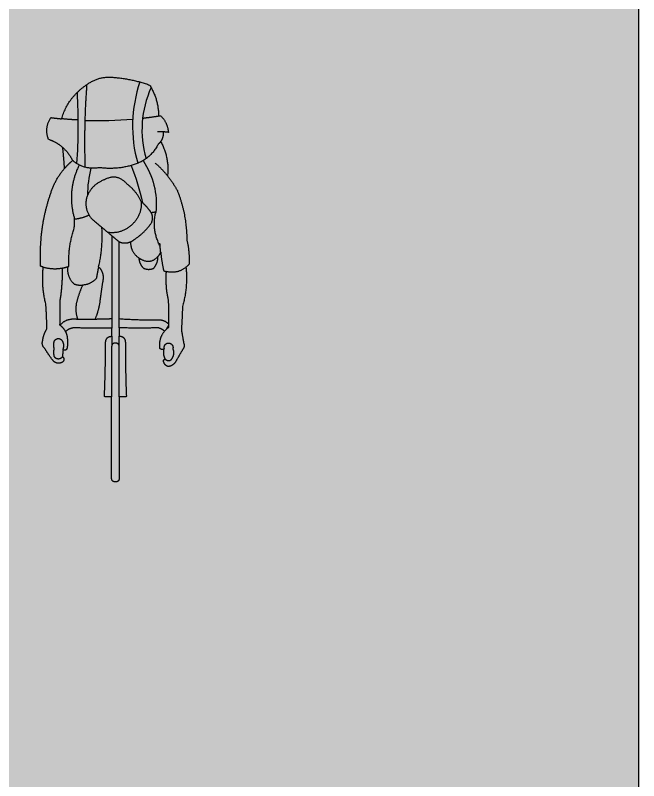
# Model space of a CAD drawing. Header units: metres. Extents: x -21.1 to 22.4, y -24.6 to 9.7.
# Drawn here: x 19.619 to 22.356, y -16.667 to -13.307 of the extents above; entities that cross this region are included whole.
import ezdxf

# ---------------------------------------------------------------- set-up
doc = ezdxf.new("R2010")
doc.units = ezdxf.units.M
doc.linetypes.add('Page Boarder', pattern=[0])
doc.layers.add('Imported blocks', color=7, linetype='Continuous', true_color=0xc57dd9)
doc.layers.add('Style example', color=7, linetype='Continuous', true_color=0x469c80)

# ---------------------------------------------------------------- blocks, each defined once
blk = doc.blocks.new('Person on bicycle C')
at = {"layer": 'Imported blocks', "transparency": 33554483}
h = blk.add_hatch(color=256, dxfattribs=at)
edge = h.paths.add_edge_path(flags=0)
edge.add_spline(control_points=[(1.2603, 1.0393), (1.2689, 0.9609), (1.2467, 0.8852)], knot_values=[0, 0, 0, 1, 1, 1], degree=2, periodic=0)
edge.add_spline(control_points=[(1.2467, 0.8852), (1.2457, 0.8387), (1.2423, 0.7924)], knot_values=[0, 0, 0, 1, 1, 1], degree=2, periodic=0)
edge.add_spline(control_points=[(1.2423, 0.7924), (1.2469, 0.766), (1.2516, 0.7395)], knot_values=[0, 0, 0, 1, 1, 1], degree=2, periodic=0)
edge.add_spline(control_points=[(1.2516, 0.7395), (1.2569, 0.7273), (1.2487, 0.7168)], knot_values=[0, 0, 0, 1, 1, 1], degree=2, periodic=0)
edge.add_spline(control_points=[(1.2487, 0.7168), (1.2336, 0.6914), (1.2192, 0.6657)], knot_values=[0, 0, 0, 1, 1, 1], degree=2, periodic=0)
edge.add_spline(control_points=[(1.2192, 0.6657), (1.209, 0.6503), (1.1907, 0.6477)], knot_values=[0, 0, 0, 1, 1, 1], degree=2, periodic=0)
edge.add_spline(control_points=[(1.1907, 0.6477), (1.1768, 0.652), (1.1728, 0.666)], knot_values=[0, 0, 0, 1, 1, 1], degree=2, periodic=0)
edge.add_spline(control_points=[(1.1728, 0.666), (1.1709, 0.6697), (1.1728, 0.6733)], knot_values=[0, 0, 0, 1, 1, 1], degree=2, periodic=0)
edge.add_spline(control_points=[(1.1728, 0.6733), (1.1748, 0.6769), (1.1789, 0.6773)], knot_values=[0, 0, 0, 1, 1, 1], degree=2, periodic=0)
edge.add_spline(control_points=[(1.1789, 0.6773), (1.1688, 0.6979), (1.1749, 0.72)], knot_values=[0, 0, 0, 1, 1, 1], degree=2, periodic=0)
edge.add_spline(control_points=[(1.1749, 0.72), (1.1713, 0.7128), (1.1636, 0.7153)], knot_values=[0, 0, 0, 1, 1, 1], degree=2, periodic=0)
edge.add_spline(control_points=[(1.1636, 0.7153), (1.1559, 0.7178), (1.1573, 0.7258)], knot_values=[0, 0, 0, 1, 1, 1], degree=2, periodic=0)
edge.add_spline(control_points=[(1.1573, 0.7258), (1.1545, 0.7601), (1.176, 0.787)], knot_values=[0, 0, 0, 1, 1, 1], degree=2, periodic=0)
edge.add_spline(control_points=[(1.176, 0.787), (1.1646, 0.7979), (1.1491, 0.8007)], knot_values=[0, 0, 0, 1, 1, 1], degree=2, periodic=0)
edge.add_spline(control_points=[(1.1491, 0.8007), (1.0785, 0.7979), (0.9965, 0.8009)], knot_values=[0, 0, 0, 1, 1, 1], degree=2, periodic=0)
edge.add_spline(control_points=[(0.9965, 0.8009), (0.9965, 0.7844), (0.9965, 0.7678)], knot_values=[0, 0, 0, 1, 1, 1], degree=2, periodic=0)
edge.add_spline(control_points=[(0.9965, 0.7678), (1.02, 0.7674), (1.0215, 0.7439)], knot_values=[0, 0, 0, 1, 1, 1], degree=2, periodic=0)
edge.add_spline(control_points=[(1.0215, 0.7439), (1.0211, 0.6376), (1.0255, 0.5313)], knot_values=[0, 0, 0, 1, 1, 1], degree=2, periodic=0)
edge.add_spline(control_points=[(1.0255, 0.5313), (1.0255, 0.5303), (1.0248, 0.5295)], knot_values=[0, 0, 0, 1, 1, 1], degree=2, periodic=0)
edge.add_spline(control_points=[(1.0248, 0.5295), (1.0241, 0.5287), (1.023, 0.5287)], knot_values=[0, 0, 0, 1, 1, 1], degree=2, periodic=0)
edge.add_spline(control_points=[(1.023, 0.5287), (1.0101, 0.5287), (0.9973, 0.5287)], knot_values=[0, 0, 0, 1, 1, 1], degree=2, periodic=0)
edge.add_spline(control_points=[(0.9973, 0.5287), (0.9973, 0.3683), (0.9973, 0.2078)], knot_values=[0, 0, 0, 1, 1, 1], degree=2, periodic=0)
edge.add_spline(control_points=[(0.9973, 0.2078), (0.9973, 0.1929), (0.9823, 0.1929)], knot_values=[0, 0, 0, 1, 1, 1], degree=2, periodic=0)
edge.add_spline(control_points=[(0.9823, 0.1929), (0.9673, 0.1929), (0.9673, 0.2078)], knot_values=[0, 0, 0, 1, 1, 1], degree=2, periodic=0)
edge.add_spline(control_points=[(0.9673, 0.2078), (0.9673, 0.3683), (0.9673, 0.5287)], knot_values=[0, 0, 0, 1, 1, 1], degree=2, periodic=0)
edge.add_spline(control_points=[(0.9673, 0.5287), (0.9544, 0.5287), (0.9415, 0.5287)], knot_values=[0, 0, 0, 1, 1, 1], degree=2, periodic=0)
edge.add_spline(control_points=[(0.9415, 0.5287), (0.9405, 0.5287), (0.9397, 0.5295)], knot_values=[0, 0, 0, 1, 1, 1], degree=2, periodic=0)
edge.add_spline(control_points=[(0.9397, 0.5295), (0.939, 0.5302), (0.9391, 0.5313)], knot_values=[0, 0, 0, 1, 1, 1], degree=2, periodic=0)
edge.add_spline(control_points=[(0.9391, 0.5313), (0.9432, 0.6368), (0.9436, 0.7424)], knot_values=[0, 0, 0, 1, 1, 1], degree=2, periodic=0)
edge.add_spline(control_points=[(0.9436, 0.7424), (0.9441, 0.7664), (0.9681, 0.7672)], knot_values=[0, 0, 0, 1, 1, 1], degree=2, periodic=0)
edge.add_spline(control_points=[(0.9681, 0.7672), (0.9681, 0.7833), (0.9681, 0.7994)], knot_values=[0, 0, 0, 1, 1, 1], degree=2, periodic=0)
edge.add_spline(control_points=[(0.9681, 0.7994), (0.8886, 0.7991), (0.8169, 0.8002)], knot_values=[0, 0, 0, 1, 1, 1], degree=2, periodic=0)
edge.add_spline(control_points=[(0.8169, 0.8002), (0.7985, 0.7982), (0.7855, 0.7849)], knot_values=[0, 0, 0, 1, 1, 1], degree=2, periodic=0)
edge.add_spline(control_points=[(0.7855, 0.7849), (0.7938, 0.768), (0.7927, 0.7492)], knot_values=[0, 0, 0, 1, 1, 1], degree=2, periodic=0)
edge.add_spline(control_points=[(0.7927, 0.7492), (0.7943, 0.7342), (0.7913, 0.7194)], knot_values=[0, 0, 0, 1, 1, 1], degree=2, periodic=0)
edge.add_spline(control_points=[(0.7913, 0.7194), (0.7902, 0.7143), (0.7852, 0.7126)], knot_values=[0, 0, 0, 1, 1, 1], degree=2, periodic=0)
edge.add_spline(control_points=[(0.7852, 0.7126), (0.7803, 0.7108), (0.7763, 0.7142)], knot_values=[0, 0, 0, 1, 1, 1], degree=2, periodic=0)
edge.add_spline(control_points=[(0.7763, 0.7142), (0.7738, 0.7004), (0.7738, 0.6865)], knot_values=[0, 0, 0, 1, 1, 1], degree=2, periodic=0)
edge.add_spline(control_points=[(0.7738, 0.6865), (0.7826, 0.6788), (0.7772, 0.6685)], knot_values=[0, 0, 0, 1, 1, 1], degree=2, periodic=0)
edge.add_spline(control_points=[(0.7772, 0.6685), (0.7567, 0.6521), (0.7373, 0.6699)], knot_values=[0, 0, 0, 1, 1, 1], degree=2, periodic=0)
edge.add_spline(control_points=[(0.7373, 0.6699), (0.719, 0.6937), (0.7035, 0.7194)], knot_values=[0, 0, 0, 1, 1, 1], degree=2, periodic=0)
edge.add_spline(control_points=[(0.7035, 0.7194), (0.6903, 0.732), (0.6953, 0.7494)], knot_values=[0, 0, 0, 1, 1, 1], degree=2, periodic=0)
edge.add_spline(control_points=[(0.6953, 0.7494), (0.6986, 0.7744), (0.7115, 0.796)], knot_values=[0, 0, 0, 1, 1, 1], degree=2, periodic=0)
edge.add_spline(control_points=[(0.7115, 0.796), (0.7118, 0.8457), (0.7077, 0.8953)], knot_values=[0, 0, 0, 1, 1, 1], degree=2, periodic=0)
edge.add_spline(control_points=[(0.7077, 0.8953), (0.6898, 0.9668), (0.698, 1.0401)], knot_values=[0, 0, 0, 1, 1, 1], degree=2, periodic=0)
edge.add_spline(control_points=[(0.698, 1.0401), (0.6922, 1.0417), (0.6865, 1.0438)], knot_values=[0, 0, 0, 1, 1, 1], degree=2, periodic=0)
edge.add_spline(control_points=[(0.6865, 1.0438), (0.6861, 1.085), (0.6876, 1.1261)], knot_values=[0, 0, 0, 1, 1, 1], degree=2, periodic=0)
edge.add_spline(control_points=[(0.6876, 1.1261), (0.6929, 1.2332), (0.7284, 1.3344)], knot_values=[0, 0, 0, 1, 1, 1], degree=2, periodic=0)
edge.add_spline(control_points=[(0.7284, 1.3344), (0.7454, 1.3871), (0.7817, 1.429)], knot_values=[0, 0, 0, 1, 1, 1], degree=2, periodic=0)
edge.add_spline(control_points=[(0.7817, 1.429), (0.7791, 1.4704), (0.7745, 1.5116)], knot_values=[0, 0, 0, 1, 1, 1], degree=2, periodic=0)
edge.add_spline(control_points=[(0.7745, 1.5116), (0.7497, 1.5333), (0.7184, 1.5434)], knot_values=[0, 0, 0, 1, 1, 1], degree=2, periodic=0)
edge.add_spline(control_points=[(0.7184, 1.5434), (0.7015, 1.5888), (0.7277, 1.6296)], knot_values=[0, 0, 0, 1, 1, 1], degree=2, periodic=0)
edge.add_spline(control_points=[(0.7277, 1.6296), (0.7489, 1.6269), (0.7701, 1.6249)], knot_values=[0, 0, 0, 1, 1, 1], degree=2, periodic=0)
edge.add_spline(control_points=[(0.7701, 1.6249), (0.7955, 1.7109), (0.8704, 1.7601)], knot_values=[0, 0, 0, 1, 1, 1], degree=2, periodic=0)
edge.add_spline(control_points=[(0.8704, 1.7601), (0.9178, 1.795), (0.9762, 1.7881)], knot_values=[0, 0, 0, 1, 1, 1], degree=2, periodic=0)
edge.add_spline(control_points=[(0.9762, 1.7881), (1.0488, 1.7826), (1.1172, 1.7579)], knot_values=[0, 0, 0, 1, 1, 1], degree=2, periodic=0)
edge.add_spline(control_points=[(1.1172, 1.7579), (1.1522, 1.7019), (1.1525, 1.636)], knot_values=[0, 0, 0, 1, 1, 1], degree=2, periodic=0)
edge.add_spline(control_points=[(1.1525, 1.636), (1.1565, 1.6366), (1.1606, 1.6372)], knot_values=[0, 0, 0, 1, 1, 1], degree=2, periodic=0)
edge.add_spline(control_points=[(1.1606, 1.6372), (1.1879, 1.6099), (1.1913, 1.5714)], knot_values=[0, 0, 0, 1, 1, 1], degree=2, periodic=0)
edge.add_spline(control_points=[(1.1913, 1.5714), (1.1807, 1.5728), (1.1699, 1.5733)], knot_values=[0, 0, 0, 1, 1, 1], degree=2, periodic=0)
edge.add_spline(control_points=[(1.1699, 1.5733), (1.173, 1.5523), (1.1606, 1.5352)], knot_values=[0, 0, 0, 1, 1, 1], degree=2, periodic=0)
edge.add_spline(control_points=[(1.1606, 1.5352), (1.1954, 1.4719), (1.1877, 1.4)], knot_values=[0, 0, 0, 1, 1, 1], degree=2, periodic=0)
edge.add_spline(control_points=[(1.1877, 1.4), (1.2097, 1.3725), (1.2265, 1.3415)], knot_values=[0, 0, 0, 1, 1, 1], degree=2, periodic=0)
edge.add_spline(control_points=[(1.2265, 1.3415), (1.2632, 1.2485), (1.2638, 1.1484)], knot_values=[0, 0, 0, 1, 1, 1], degree=2, periodic=0)
edge.add_spline(control_points=[(1.2638, 1.1484), (1.2749, 1.1008), (1.2731, 1.0519)], knot_values=[0, 0, 0, 1, 1, 1], degree=2, periodic=0)
edge.add_spline(control_points=[(1.2731, 1.0519), (1.2673, 1.045), (1.2603, 1.0393)], knot_values=[0, 0, 0, 1, 1, 1], degree=2, periodic=0)
h = blk.add_hatch(color=256, dxfattribs=at)
edge = h.paths.add_edge_path(flags=0)
edge.add_spline(control_points=[(0.8637, 1.4342), (0.8582, 1.5973), (0.8704, 1.7601)], knot_values=[0, 0, 0, 1, 1, 1], degree=2, periodic=0)
edge.add_line((0.8704, 1.7601), (0.8637, 1.4342))
h = blk.add_hatch(color=256, dxfattribs=at)
edge = h.paths.add_edge_path(flags=0)
edge.add_spline(control_points=[(1.0787, 1.7702), (1.0433, 1.666), (1.0404, 1.5554), (1.0701, 1.4495)], knot_values=[0, 0, 0, 0, 1, 1, 1, 1], degree=3, periodic=0)
edge.add_line((1.0701, 1.4495), (1.0787, 1.7702))
h = blk.add_hatch(color=256, dxfattribs=at)
edge = h.paths.add_edge_path(flags=0)
edge.add_spline(control_points=[(0.8308, 1.7278), (0.8362, 1.6348), (0.8357, 1.5416), (0.8294, 1.4487)], knot_values=[0, 0, 0, 0, 1, 1, 1, 1], degree=3, periodic=0)
edge.add_line((0.8294, 1.4487), (0.8308, 1.7278))
h = blk.add_hatch(color=256, dxfattribs=at)
edge = h.paths.add_edge_path(flags=0)
edge.add_spline(control_points=[(1.1229, 1.7483), (1.0832, 1.6595), (1.0762, 1.5619), (1.1029, 1.4684)], knot_values=[0, 0, 0, 0, 1, 1, 1, 1], degree=3, periodic=0)
edge.add_line((1.1029, 1.4684), (1.1229, 1.7483))
h = blk.add_hatch(color=256, dxfattribs=at)
edge = h.paths.add_edge_path(flags=0)
edge.add_spline(control_points=[(1.0898, 1.6276), (1.1212, 1.6311), (1.1525, 1.636)], knot_values=[0, 0, 0, 1, 1, 1], degree=2, periodic=0)
edge.add_line((1.1525, 1.636), (1.0898, 1.6276))
h = blk.add_hatch(color=256, dxfattribs=at)
edge = h.paths.add_edge_path(flags=0)
edge.add_spline(control_points=[(0.8344, 1.6201), (0.8022, 1.6218), (0.7701, 1.6249)], knot_values=[0, 0, 0, 1, 1, 1], degree=2, periodic=0)
edge.add_line((0.7701, 1.6249), (0.8344, 1.6201))
h = blk.add_hatch(color=256, dxfattribs=at)
edge = h.paths.add_edge_path(flags=0)
edge.add_spline(control_points=[(0.8632, 1.6188), (0.9257, 1.6166), (0.9883, 1.6182), (1.0506, 1.6236)], knot_values=[0, 0, 0, 0, 1, 1, 1, 1], degree=3, periodic=0)
edge.add_line((1.0506, 1.6236), (0.8632, 1.6188))
h = blk.add_hatch(color=256, dxfattribs=at)
edge = h.paths.add_edge_path(flags=0)
edge.add_spline(control_points=[(1.1699, 1.5733), (1.1592, 1.5739), (1.1485, 1.5736)], knot_values=[0, 0, 0, 1, 1, 1], degree=2, periodic=0)
edge.add_line((1.1485, 1.5736), (1.1699, 1.5733))
h = blk.add_hatch(color=256, dxfattribs=at)
edge = h.paths.add_edge_path(flags=0)
edge.add_spline(control_points=[(0.7745, 1.5116), (0.7992, 1.4898), (0.8134, 1.4601)], knot_values=[0, 0, 0, 1, 1, 1], degree=2, periodic=0)
edge.add_line((0.8134, 1.4601), (0.7745, 1.5116))
h = blk.add_hatch(color=256, dxfattribs=at)
edge = h.paths.add_edge_path(flags=0)
edge.add_spline(control_points=[(1.1606, 1.5352), (1.1566, 1.5296), (1.1513, 1.5253)], knot_values=[0, 0, 0, 1, 1, 1], degree=2, periodic=0)
edge.add_spline(control_points=[(1.1513, 1.5253), (1.1193, 1.4633), (1.0525, 1.443)], knot_values=[0, 0, 0, 1, 1, 1], degree=2, periodic=0)
edge.add_spline(control_points=[(1.0525, 1.443), (0.9876, 1.4231), (0.9203, 1.4321)], knot_values=[0, 0, 0, 1, 1, 1], degree=2, periodic=0)
edge.add_spline(control_points=[(0.9203, 1.4321), (0.8603, 1.4211), (0.8134, 1.4601)], knot_values=[0, 0, 0, 1, 1, 1], degree=2, periodic=0)
edge.add_spline(control_points=[(0.8134, 1.4601), (0.7962, 1.4458), (0.7817, 1.429)], knot_values=[0, 0, 0, 1, 1, 1], degree=2, periodic=0)
edge.add_line((0.7817, 1.429), (1.1606, 1.5352))
h = blk.add_hatch(color=256, dxfattribs=at)
edge = h.paths.add_edge_path(flags=0)
edge.add_spline(control_points=[(1.0912, 1.4605), (1.1317, 1.3998), (1.1492, 1.3285), (1.1415, 1.2559)], knot_values=[0, 0, 0, 0, 1, 1, 1, 1], degree=3, periodic=0)
edge.add_line((1.1415, 1.2559), (1.0912, 1.4605))
h = blk.add_hatch(color=256, dxfattribs=at)
edge = h.paths.add_edge_path(flags=0)
edge.add_spline(control_points=[(1.1393, 1.4507), (1.1658, 1.4275), (1.1877, 1.4)], knot_values=[0, 0, 0, 1, 1, 1], degree=2, periodic=0)
edge.add_line((1.1877, 1.4), (1.1393, 1.4507))
h = blk.add_hatch(color=256, dxfattribs=at)
edge = h.paths.add_edge_path(flags=0)
edge.add_spline(control_points=[(0.8395, 1.4432), (0.7892, 1.3402), (0.8209, 1.2301)], knot_values=[0, 0, 0, 1, 1, 1], degree=2, periodic=0)
edge.add_spline(control_points=[(0.8209, 1.2301), (0.8514, 1.2321), (0.8785, 1.2459)], knot_values=[0, 0, 0, 1, 1, 1], degree=2, periodic=0)
edge.add_line((0.8785, 1.2459), (0.8395, 1.4432))
h = blk.add_hatch(color=256, dxfattribs=at)
edge = h.paths.add_edge_path(flags=0)
edge.add_spline(control_points=[(0.8859, 1.4304), (0.8766, 1.3955), (0.8721, 1.3595), (0.8724, 1.3234)], knot_values=[0, 0, 0, 0, 1, 1, 1, 1], degree=3, periodic=0)
edge.add_line((0.8724, 1.3234), (0.8859, 1.4304))
h = blk.add_hatch(color=256, dxfattribs=at)
edge = h.paths.add_edge_path(flags=0)
edge.add_spline(control_points=[(1.0444, 1.4407), (1.0628, 1.3928), (1.0779, 1.3438), (1.0894, 1.2938)], knot_values=[0, 0, 0, 0, 1, 1, 1, 1], degree=3, periodic=0)
edge.add_line((1.0894, 1.2938), (1.0444, 1.4407))
h = blk.add_hatch(color=256, dxfattribs=at)
edge = h.paths.add_edge_path(flags=0)
edge.add_spline(control_points=[(1.084, 1.2986), (1.0648, 1.3406), (1.0275, 1.3679)], knot_values=[0, 0, 0, 1, 1, 1], degree=2, periodic=0)
edge.add_spline(control_points=[(1.0275, 1.3679), (0.9902, 1.4111), (0.9396, 1.3848)], knot_values=[0, 0, 0, 1, 1, 1], degree=2, periodic=0)
edge.add_spline(control_points=[(0.9396, 1.3848), (0.8891, 1.3663), (0.8694, 1.3164)], knot_values=[0, 0, 0, 1, 1, 1], degree=2, periodic=0)
edge.add_spline(control_points=[(0.8694, 1.3164), (0.8561, 1.2657), (0.8921, 1.2275)], knot_values=[0, 0, 0, 1, 1, 1], degree=2, periodic=0)
edge.add_spline(control_points=[(0.8921, 1.2275), (0.9105, 1.2121), (0.9289, 1.1966)], knot_values=[0, 0, 0, 1, 1, 1], degree=2, periodic=0)
edge.add_line((0.9289, 1.1966), (1.084, 1.2986))
h = blk.add_hatch(color=256, dxfattribs=at)
edge = h.paths.add_edge_path(flags=0)
edge.add_spline(control_points=[(1.042, 1.1399), (1.0496, 1.1431), (1.056, 1.1484)], knot_values=[0, 0, 0, 1, 1, 1], degree=2, periodic=0)
edge.add_spline(control_points=[(1.056, 1.1484), (1.0962, 1.1743), (1.1239, 1.2133)], knot_values=[0, 0, 0, 1, 1, 1], degree=2, periodic=0)
edge.add_spline(control_points=[(1.1239, 1.2133), (1.1357, 1.2387), (1.1191, 1.2613)], knot_values=[0, 0, 0, 1, 1, 1], degree=2, periodic=0)
edge.add_spline(control_points=[(1.1191, 1.2613), (1.1035, 1.2818), (1.084, 1.2986)], knot_values=[0, 0, 0, 1, 1, 1], degree=2, periodic=0)
edge.add_spline(control_points=[(1.084, 1.2986), (1.087, 1.244), (1.0469, 1.2069)], knot_values=[0, 0, 0, 1, 1, 1], degree=2, periodic=0)
edge.add_spline(control_points=[(1.0469, 1.2069), (1.0069, 1.1697), (0.9527, 1.1767)], knot_values=[0, 0, 0, 1, 1, 1], degree=2, periodic=0)
edge.add_line((0.9527, 1.1767), (1.042, 1.1399))
h = blk.add_hatch(color=256, dxfattribs=at)
edge = h.paths.add_edge_path(flags=0)
edge.add_spline(control_points=[(1.1586, 1.1231), (1.1247, 1.1862), (1.1415, 1.2559)], knot_values=[0, 0, 0, 1, 1, 1], degree=2, periodic=0)
edge.add_spline(control_points=[(1.1415, 1.2559), (1.1323, 1.2566), (1.1236, 1.2538)], knot_values=[0, 0, 0, 1, 1, 1], degree=2, periodic=0)
edge.add_line((1.1236, 1.2538), (1.1586, 1.1231))
h = blk.add_hatch(color=256, dxfattribs=at)
edge = h.paths.add_edge_path(flags=0)
edge.add_spline(control_points=[(0.7938, 1.0415), (0.7964, 1.0423), (0.799, 1.0432)], knot_values=[0, 0, 0, 1, 1, 1], degree=2, periodic=0)
edge.add_spline(control_points=[(0.799, 1.0432), (0.7951, 1.1204), (0.8198, 1.1935)], knot_values=[0, 0, 0, 1, 1, 1], degree=2, periodic=0)
edge.add_spline(control_points=[(0.8198, 1.1935), (0.8215, 1.2118), (0.8209, 1.2301)], knot_values=[0, 0, 0, 1, 1, 1], degree=2, periodic=0)
edge.add_line((0.8209, 1.2301), (0.7938, 1.0415))
h = blk.add_hatch(color=256, dxfattribs=at)
edge = h.paths.add_edge_path(flags=0)
edge.add_spline(control_points=[(0.9024, 0.8339), (0.9153, 0.8647), (0.9212, 0.8976)], knot_values=[0, 0, 0, 1, 1, 1], degree=2, periodic=0)
edge.add_spline(control_points=[(0.9212, 0.8976), (0.927, 0.9472), (0.9356, 0.9962)], knot_values=[0, 0, 0, 1, 1, 1], degree=2, periodic=0)
edge.add_spline(control_points=[(0.9356, 0.9962), (0.935, 1.0227), (0.9161, 1.0411)], knot_values=[0, 0, 0, 1, 1, 1], degree=2, periodic=0)
edge.add_spline(control_points=[(0.9161, 1.0411), (0.934, 1.1179), (0.9289, 1.1966)], knot_values=[0, 0, 0, 1, 1, 1], degree=2, periodic=0)
edge.add_spline(control_points=[(0.9289, 1.1966), (0.9485, 1.1803), (0.9681, 1.1639)], knot_values=[0, 0, 0, 1, 1, 1], degree=2, periodic=0)
edge.add_spline(control_points=[(0.9681, 1.1639), (0.9681, 0.9998), (0.9681, 0.8357)], knot_values=[0, 0, 0, 1, 1, 1], degree=2, periodic=0)
edge.add_spline(control_points=[(0.9681, 0.8357), (0.9345, 0.8344), (0.9024, 0.8339)], knot_values=[0, 0, 0, 1, 1, 1], degree=2, periodic=0)
h = blk.add_hatch(color=256, dxfattribs=at)
edge = h.paths.add_edge_path(flags=0)
edge.add_spline(control_points=[(0.9681, 1.1639), (0.9823, 1.1521), (0.9965, 1.1404)], knot_values=[0, 0, 0, 1, 1, 1], degree=2, periodic=0)
edge.add_line((0.9965, 1.1404), (0.9681, 1.1639))
h = blk.add_hatch(color=256, dxfattribs=at)
edge = h.paths.add_edge_path(flags=0)
edge.add_spline(control_points=[(1.1821, 1.0226), (1.1778, 0.9647), (1.1907, 0.9082)], knot_values=[0, 0, 0, 1, 1, 1], degree=2, periodic=0)
edge.add_spline(control_points=[(1.1907, 0.9082), (1.1921, 0.862), (1.192, 0.8158)], knot_values=[0, 0, 0, 1, 1, 1], degree=2, periodic=0)
edge.add_spline(control_points=[(1.192, 0.8158), (1.1744, 0.8318), (1.1507, 0.8313)], knot_values=[0, 0, 0, 1, 1, 1], degree=2, periodic=0)
edge.add_spline(control_points=[(1.1507, 0.8313), (1.0797, 0.8292), (0.9965, 0.8355)], knot_values=[0, 0, 0, 1, 1, 1], degree=2, periodic=0)
edge.add_spline(control_points=[(0.9965, 0.8355), (0.9965, 0.9879), (0.9965, 1.1404)], knot_values=[0, 0, 0, 1, 1, 1], degree=2, periodic=0)
edge.add_spline(control_points=[(0.9965, 1.1404), (0.9967, 1.1402), (0.9969, 1.14)], knot_values=[0, 0, 0, 1, 1, 1], degree=2, periodic=0)
edge.add_spline(control_points=[(0.9969, 1.14), (1.0194, 1.1303), (1.042, 1.1399)], knot_values=[0, 0, 0, 1, 1, 1], degree=2, periodic=0)
edge.add_spline(control_points=[(1.042, 1.1399), (1.0415, 1.0992), (1.0749, 1.0761)], knot_values=[0, 0, 0, 1, 1, 1], degree=2, periodic=0)
edge.add_spline(control_points=[(1.0749, 1.0761), (1.0757, 1.0519), (1.0936, 1.0356)], knot_values=[0, 0, 0, 1, 1, 1], degree=2, periodic=0)
edge.add_spline(control_points=[(1.0936, 1.0356), (1.1135, 1.0268), (1.1336, 1.0353)], knot_values=[0, 0, 0, 1, 1, 1], degree=2, periodic=0)
edge.add_spline(control_points=[(1.1336, 1.0353), (1.1499, 1.0556), (1.1502, 1.0818)], knot_values=[0, 0, 0, 1, 1, 1], degree=2, periodic=0)
edge.add_spline(control_points=[(1.1502, 1.0818), (1.1571, 1.0892), (1.1608, 1.0987)], knot_values=[0, 0, 0, 1, 1, 1], degree=2, periodic=0)
edge.add_spline(control_points=[(1.1608, 1.0987), (1.1647, 1.0618), (1.1727, 1.0255)], knot_values=[0, 0, 0, 1, 1, 1], degree=2, periodic=0)
edge.add_spline(control_points=[(1.1727, 1.0255), (1.1773, 1.0238), (1.1821, 1.0226)], knot_values=[0, 0, 0, 1, 1, 1], degree=2, periodic=0)
h = blk.add_hatch(color=256, dxfattribs=at)
edge = h.paths.add_edge_path(flags=0)
edge.add_spline(control_points=[(1.1608, 1.0987), (1.1589, 1.1164), (1.1579, 1.1342)], knot_values=[0, 0, 0, 1, 1, 1], degree=2, periodic=0)
edge.add_line((1.1579, 1.1342), (1.1608, 1.0987))
h = blk.add_hatch(color=256, dxfattribs=at)
edge = h.paths.add_edge_path(flags=0)
edge.add_spline(control_points=[(1.0749, 1.0761), (1.0802, 1.0725), (1.086, 1.0698)], knot_values=[0, 0, 0, 1, 1, 1], degree=2, periodic=0)
edge.add_spline(control_points=[(1.086, 1.0698), (1.1226, 1.0516), (1.1502, 1.0818)], knot_values=[0, 0, 0, 1, 1, 1], degree=2, periodic=0)
edge.add_line((1.1502, 1.0818), (1.0749, 1.0761))
h = blk.add_hatch(color=256, dxfattribs=at)
edge = h.paths.add_edge_path(flags=0)
edge.add_spline(control_points=[(0.698, 1.0401), (0.7351, 1.0295), (0.7732, 1.0364)], knot_values=[0, 0, 0, 1, 1, 1], degree=2, periodic=0)
edge.add_line((0.7732, 1.0364), (0.698, 1.0401))
h = blk.add_hatch(color=256, dxfattribs=at)
edge = h.paths.add_edge_path(flags=0)
edge.add_spline(control_points=[(0.8527, 0.9689), (0.8362, 0.9326), (0.8276, 0.8936)], knot_values=[0, 0, 0, 1, 1, 1], degree=2, periodic=0)
edge.add_spline(control_points=[(0.8276, 0.8936), (0.8229, 0.863), (0.8338, 0.8339)], knot_values=[0, 0, 0, 1, 1, 1], degree=2, periodic=0)
edge.add_spline(control_points=[(0.8338, 0.8339), (0.8254, 0.8341), (0.8172, 0.8343)], knot_values=[0, 0, 0, 1, 1, 1], degree=2, periodic=0)
edge.add_spline(control_points=[(0.8172, 0.8343), (0.7853, 0.8348), (0.7636, 0.8113)], knot_values=[0, 0, 0, 1, 1, 1], degree=2, periodic=0)
edge.add_spline(control_points=[(0.7636, 0.8113), (0.7657, 0.8588), (0.7641, 0.9063)], knot_values=[0, 0, 0, 1, 1, 1], degree=2, periodic=0)
edge.add_spline(control_points=[(0.7641, 0.9063), (0.7751, 0.9709), (0.7732, 1.0364)], knot_values=[0, 0, 0, 1, 1, 1], degree=2, periodic=0)
edge.add_spline(control_points=[(0.7732, 1.0364), (0.7837, 1.0383), (0.7938, 1.0415)], knot_values=[0, 0, 0, 1, 1, 1], degree=2, periodic=0)
edge.add_spline(control_points=[(0.7938, 1.0415), (0.79, 1.0014), (0.8191, 0.9737)], knot_values=[0, 0, 0, 1, 1, 1], degree=2, periodic=0)
edge.add_spline(control_points=[(0.8191, 0.9737), (0.8354, 0.9676), (0.8527, 0.9689)], knot_values=[0, 0, 0, 1, 1, 1], degree=2, periodic=0)
h = blk.add_hatch(color=256, dxfattribs=at)
edge = h.paths.add_edge_path(flags=0)
edge.add_spline(control_points=[(0.9161, 1.0411), (0.9109, 1.0188), (0.9074, 0.9962)], knot_values=[0, 0, 0, 1, 1, 1], degree=2, periodic=0)
edge.add_spline(control_points=[(0.9074, 0.9962), (0.8857, 0.9713), (0.8527, 0.9689)], knot_values=[0, 0, 0, 1, 1, 1], degree=2, periodic=0)
edge.add_line((0.8527, 0.9689), (0.9161, 1.0411))
h = blk.add_hatch(color=256, dxfattribs=at)
edge = h.paths.add_edge_path(flags=0)
edge.add_spline(control_points=[(1.2603, 1.0393), (1.2253, 1.0115), (1.1821, 1.0226)], knot_values=[0, 0, 0, 1, 1, 1], degree=2, periodic=0)
edge.add_line((1.1821, 1.0226), (1.2603, 1.0393))
h = blk.add_hatch(color=256, dxfattribs=at)
edge = h.paths.add_edge_path(flags=0)
edge.add_spline(control_points=[(0.9024, 0.8339), (0.8672, 0.8333), (0.8338, 0.8339)], knot_values=[0, 0, 0, 1, 1, 1], degree=2, periodic=0)
edge.add_line((0.8338, 0.8339), (0.9024, 0.8339))
h = blk.add_hatch(color=256, dxfattribs=at)
edge = h.paths.add_edge_path(flags=0)
edge.add_spline(control_points=[(0.9681, 0.8357), (0.9681, 0.8175), (0.9681, 0.7994)], knot_values=[0, 0, 0, 1, 1, 1], degree=2, periodic=0)
edge.add_line((0.9681, 0.7994), (0.9681, 0.8357))
h = blk.add_hatch(color=256, dxfattribs=at)
edge = h.paths.add_edge_path(flags=0)
edge.add_spline(control_points=[(0.9965, 0.8009), (0.9965, 0.8182), (0.9965, 0.8355)], knot_values=[0, 0, 0, 1, 1, 1], degree=2, periodic=0)
edge.add_line((0.9965, 0.8355), (0.9965, 0.8009))
h = blk.add_hatch(color=256, dxfattribs=at)
edge = h.paths.add_edge_path(flags=0)
edge.add_spline(control_points=[(1.192, 0.8158), (1.1919, 0.8091), (1.1919, 0.8023)], knot_values=[0, 0, 0, 1, 1, 1], degree=2, periodic=0)
edge.add_spline(control_points=[(1.1919, 0.8023), (1.183, 0.7957), (1.176, 0.787)], knot_values=[0, 0, 0, 1, 1, 1], degree=2, periodic=0)
edge.add_line((1.176, 0.787), (1.192, 0.8158))
h = blk.add_hatch(color=256, dxfattribs=at)
edge = h.paths.add_edge_path(flags=0)
edge.add_spline(control_points=[(0.7636, 0.8113), (0.7778, 0.8008), (0.7855, 0.7849)], knot_values=[0, 0, 0, 1, 1, 1], degree=2, periodic=0)
edge.add_line((0.7855, 0.7849), (0.7636, 0.8113))
h = blk.add_hatch(color=256, dxfattribs=at)
edge = h.paths.add_edge_path(flags=0)
edge.add_spline(control_points=[(0.7763, 0.7142), (0.7767, 0.7167), (0.7772, 0.7192)], knot_values=[0, 0, 0, 1, 1, 1], degree=2, periodic=0)
edge.add_spline(control_points=[(0.7772, 0.7192), (0.7822, 0.7366), (0.7714, 0.7512)], knot_values=[0, 0, 0, 1, 1, 1], degree=2, periodic=0)
edge.add_spline(control_points=[(0.7714, 0.7512), (0.7546, 0.7645), (0.7404, 0.7483)], knot_values=[0, 0, 0, 1, 1, 1], degree=2, periodic=0)
edge.add_spline(control_points=[(0.7404, 0.7483), (0.7357, 0.7335), (0.7399, 0.7185)], knot_values=[0, 0, 0, 1, 1, 1], degree=2, periodic=0)
edge.add_spline(control_points=[(0.7399, 0.7185), (0.7365, 0.7034), (0.74, 0.6883)], knot_values=[0, 0, 0, 1, 1, 1], degree=2, periodic=0)
edge.add_spline(control_points=[(0.74, 0.6883), (0.7458, 0.6794), (0.7564, 0.6788)], knot_values=[0, 0, 0, 1, 1, 1], degree=2, periodic=0)
edge.add_spline(control_points=[(0.7564, 0.6788), (0.767, 0.6783), (0.7738, 0.6865)], knot_values=[0, 0, 0, 1, 1, 1], degree=2, periodic=0)
edge.add_line((0.7738, 0.6865), (0.7763, 0.7142))
h = blk.add_hatch(color=256, dxfattribs=at)
edge = h.paths.add_edge_path(flags=0)
edge.add_spline(control_points=[(0.9681, 0.7672), (0.9681, 0.7486), (0.9681, 0.73)], knot_values=[0, 0, 0, 1, 1, 1], degree=2, periodic=0)
edge.add_line((0.9681, 0.73), (0.9681, 0.7672))
h = blk.add_hatch(color=256, dxfattribs=at)
edge = h.paths.add_edge_path(flags=0)
edge.add_spline(control_points=[(0.9965, 0.7302), (0.9965, 0.749), (0.9965, 0.7678)], knot_values=[0, 0, 0, 1, 1, 1], degree=2, periodic=0)
edge.add_line((0.9965, 0.7678), (0.9965, 0.7302))
h = blk.add_hatch(color=256, dxfattribs=at)
edge = h.paths.add_edge_path(flags=0)
edge.add_spline(control_points=[(0.9973, 0.5287), (0.9973, 0.627), (0.9973, 0.7253)], knot_values=[0, 0, 0, 1, 1, 1], degree=2, periodic=0)
edge.add_spline(control_points=[(0.9973, 0.7253), (0.9973, 0.7403), (0.9823, 0.7403)], knot_values=[0, 0, 0, 1, 1, 1], degree=2, periodic=0)
edge.add_spline(control_points=[(0.9823, 0.7403), (0.9673, 0.7403), (0.9673, 0.7253)], knot_values=[0, 0, 0, 1, 1, 1], degree=2, periodic=0)
edge.add_spline(control_points=[(0.9673, 0.7253), (0.9673, 0.627), (0.9673, 0.5287)], knot_values=[0, 0, 0, 1, 1, 1], degree=2, periodic=0)
edge.add_line((0.9673, 0.5287), (0.9973, 0.5287))
h = blk.add_hatch(color=256, dxfattribs=at)
edge = h.paths.add_edge_path(flags=0)
edge.add_spline(control_points=[(1.1749, 0.72), (1.1735, 0.7282), (1.179, 0.7345)], knot_values=[0, 0, 0, 1, 1, 1], degree=2, periodic=0)
edge.add_spline(control_points=[(1.179, 0.7345), (1.1844, 0.7407), (1.1927, 0.7403)], knot_values=[0, 0, 0, 1, 1, 1], degree=2, periodic=0)
edge.add_spline(control_points=[(1.1927, 0.7403), (1.2011, 0.74), (1.206, 0.7333)], knot_values=[0, 0, 0, 1, 1, 1], degree=2, periodic=0)
edge.add_spline(control_points=[(1.206, 0.7333), (1.2109, 0.7266), (1.2088, 0.7185)], knot_values=[0, 0, 0, 1, 1, 1], degree=2, periodic=0)
edge.add_spline(control_points=[(1.2088, 0.7185), (1.217, 0.6934), (1.2005, 0.6726)], knot_values=[0, 0, 0, 1, 1, 1], degree=2, periodic=0)
edge.add_spline(control_points=[(1.2005, 0.6726), (1.1951, 0.6688), (1.1887, 0.6702)], knot_values=[0, 0, 0, 1, 1, 1], degree=2, periodic=0)
edge.add_spline(control_points=[(1.1887, 0.6702), (1.1822, 0.6716), (1.1789, 0.6773)], knot_values=[0, 0, 0, 1, 1, 1], degree=2, periodic=0)
edge.add_line((1.1789, 0.6773), (1.1749, 0.72))
at = {"layer": 'Imported blocks'}
for points, degree in [([(0.8704, 1.7601), (0.9178, 1.795), (0.9762, 1.7881)], 2), ([(0.9762, 1.7881), (1.0488, 1.7826), (1.1172, 1.7579)], 2), ([(0.7701, 1.6249), (0.7955, 1.7109), (0.8704, 1.7601)], 2), ([(0.8637, 1.4342), (0.8582, 1.5973), (0.8704, 1.7601)], 2), ([(1.0787, 1.7702), (1.0433, 1.666), (1.0404, 1.5554), (1.0701, 1.4495)], 3), ([(1.1172, 1.7579), (1.1522, 1.7019), (1.1525, 1.636)], 2), ([(0.8308, 1.7278), (0.8362, 1.6348), (0.8357, 1.5416), (0.8294, 1.4487)], 3), ([(1.1229, 1.7483), (1.0832, 1.6595), (1.0762, 1.5619), (1.1029, 1.4684)], 3), ([(1.0898, 1.6276), (1.1212, 1.6311), (1.1525, 1.636)], 2), ([(1.1525, 1.636), (1.1565, 1.6366), (1.1606, 1.6372)], 2), ([(1.1606, 1.6372), (1.1879, 1.6099), (1.1913, 1.5714)], 2), ([(0.7184, 1.5434), (0.7015, 1.5888), (0.7277, 1.6296)], 2), ([(0.7277, 1.6296), (0.7489, 1.6269), (0.7701, 1.6249)], 2), ([(0.8344, 1.6201), (0.8022, 1.6218), (0.7701, 1.6249)], 2), ([(0.8632, 1.6188), (0.9257, 1.6166), (0.9883, 1.6182), (1.0506, 1.6236)], 3), ([(1.1699, 1.5733), (1.1592, 1.5739), (1.1485, 1.5736)], 2), ([(1.1699, 1.5733), (1.173, 1.5523), (1.1606, 1.5352)], 2), ([(1.1913, 1.5714), (1.1807, 1.5728), (1.1699, 1.5733)], 2), ([(0.7745, 1.5116), (0.7497, 1.5333), (0.7184, 1.5434)], 2), ([(0.7817, 1.429), (0.7791, 1.4704), (0.7745, 1.5116)], 2), ([(0.7745, 1.5116), (0.7992, 1.4898), (0.8134, 1.4601)], 2), ([(1.1513, 1.5253), (1.1193, 1.4633), (1.0525, 1.443)], 2), ([(1.1606, 1.5352), (1.1566, 1.5296), (1.1513, 1.5253)], 2), ([(1.1606, 1.5352), (1.1954, 1.4719), (1.1877, 1.4)], 2), ([(0.8134, 1.4601), (0.7962, 1.4458), (0.7817, 1.429)], 2), ([(0.9203, 1.4321), (0.8603, 1.4211), (0.8134, 1.4601)], 2), ([(1.0912, 1.4605), (1.1317, 1.3998), (1.1492, 1.3285), (1.1415, 1.2559)], 3), ([(1.1393, 1.4507), (1.1658, 1.4275), (1.1877, 1.4)], 2), ([(0.7284, 1.3344), (0.7454, 1.3871), (0.7817, 1.429)], 2), ([(0.8395, 1.4432), (0.7892, 1.3402), (0.8209, 1.2301)], 2), ([(0.8859, 1.4304), (0.8766, 1.3955), (0.8721, 1.3595), (0.8724, 1.3234)], 3), ([(1.0525, 1.443), (0.9876, 1.4231), (0.9203, 1.4321)], 2), ([(1.0444, 1.4407), (1.0628, 1.3928), (1.0779, 1.3438), (1.0894, 1.2938)], 3), ([(1.0275, 1.3679), (0.9902, 1.4111), (0.9396, 1.3848)], 2), ([(1.1877, 1.4), (1.2097, 1.3725), (1.2265, 1.3415)], 2), ([(0.9396, 1.3848), (0.8891, 1.3663), (0.8694, 1.3164)], 2), ([(1.084, 1.2986), (1.0648, 1.3406), (1.0275, 1.3679)], 2), ([(0.6876, 1.1261), (0.6929, 1.2332), (0.7284, 1.3344)], 2), ([(1.2265, 1.3415), (1.2632, 1.2485), (1.2638, 1.1484)], 2), ([(0.8694, 1.3164), (0.8561, 1.2657), (0.8921, 1.2275)], 2), ([(1.084, 1.2986), (1.087, 1.244), (1.0469, 1.2069)], 2), ([(1.1191, 1.2613), (1.1035, 1.2818), (1.084, 1.2986)], 2), ([(0.8209, 1.2301), (0.8514, 1.2321), (0.8785, 1.2459)], 2), ([(1.1239, 1.2133), (1.1357, 1.2387), (1.1191, 1.2613)], 2), ([(1.1415, 1.2559), (1.1323, 1.2566), (1.1236, 1.2538)], 2), ([(1.1586, 1.1231), (1.1247, 1.1862), (1.1415, 1.2559)], 2), ([(0.8198, 1.1935), (0.8215, 1.2118), (0.8209, 1.2301)], 2), ([(0.8921, 1.2275), (0.9105, 1.2121), (0.9289, 1.1966)], 2), ([(1.056, 1.1484), (1.0962, 1.1743), (1.1239, 1.2133)], 2), ([(0.799, 1.0432), (0.7951, 1.1204), (0.8198, 1.1935)], 2), ([(0.9161, 1.0411), (0.934, 1.1179), (0.9289, 1.1966)], 2), ([(0.9289, 1.1966), (0.9485, 1.1803), (0.9681, 1.1639)], 2), ([(1.0469, 1.2069), (1.0069, 1.1697), (0.9527, 1.1767)], 2), ([(0.9681, 1.1639), (0.9823, 1.1521), (0.9965, 1.1404)], 2), ([(0.9681, 1.1639), (0.9681, 0.9998), (0.9681, 0.8357)], 2), ([(1.042, 1.1399), (1.0496, 1.1431), (1.056, 1.1484)], 2), ([(1.2638, 1.1484), (1.2749, 1.1008), (1.2731, 1.0519)], 2), ([(0.6865, 1.0438), (0.6861, 1.085), (0.6876, 1.1261)], 2), ([(0.9965, 0.8355), (0.9965, 0.9879), (0.9965, 1.1404)], 2), ([(0.9965, 1.1404), (0.9967, 1.1402), (0.9969, 1.14)], 2), ([(0.9969, 1.14), (1.0194, 1.1303), (1.042, 1.1399)], 2), ([(1.042, 1.1399), (1.0415, 1.0992), (1.0749, 1.0761)], 2), ([(1.1608, 1.0987), (1.1589, 1.1164), (1.1579, 1.1342)], 2), ([(1.1502, 1.0818), (1.1571, 1.0892), (1.1608, 1.0987)], 2), ([(1.1608, 1.0987), (1.1647, 1.0618), (1.1727, 1.0255)], 2), ([(1.0749, 1.0761), (1.0757, 1.0519), (1.0936, 1.0356)], 2), ([(1.0749, 1.0761), (1.0802, 1.0725), (1.086, 1.0698)], 2), ([(1.086, 1.0698), (1.1226, 1.0516), (1.1502, 1.0818)], 2), ([(1.1336, 1.0353), (1.1499, 1.0556), (1.1502, 1.0818)], 2), ([(0.698, 1.0401), (0.6922, 1.0417), (0.6865, 1.0438)], 2), ([(0.7077, 0.8953), (0.6898, 0.9668), (0.698, 1.0401)], 2), ([(0.698, 1.0401), (0.7351, 1.0295), (0.7732, 1.0364)], 2), ([(0.7641, 0.9063), (0.7751, 0.9709), (0.7732, 1.0364)], 2), ([(0.7732, 1.0364), (0.7837, 1.0383), (0.7938, 1.0415)], 2), ([(0.7938, 1.0415), (0.79, 1.0014), (0.8191, 0.9737)], 2), ([(0.7938, 1.0415), (0.7964, 1.0423), (0.799, 1.0432)], 2), ([(0.9161, 1.0411), (0.9109, 1.0188), (0.9074, 0.9962)], 2), ([(0.9356, 0.9962), (0.935, 1.0227), (0.9161, 1.0411)], 2), ([(1.0936, 1.0356), (1.1135, 1.0268), (1.1336, 1.0353)], 2), ([(1.2603, 1.0393), (1.2253, 1.0115), (1.1821, 1.0226)], 2), ([(1.2603, 1.0393), (1.2689, 0.9609), (1.2467, 0.8852)], 2), ([(1.2731, 1.0519), (1.2673, 1.045), (1.2603, 1.0393)], 2), ([(0.9074, 0.9962), (0.8857, 0.9713), (0.8527, 0.9689)], 2), ([(0.9212, 0.8976), (0.927, 0.9472), (0.9356, 0.9962)], 2), ([(1.1727, 1.0255), (1.1773, 1.0238), (1.1821, 1.0226)], 2), ([(1.1821, 1.0226), (1.1778, 0.9647), (1.1907, 0.9082)], 2), ([(0.8191, 0.9737), (0.8354, 0.9676), (0.8527, 0.9689)], 2), ([(0.8527, 0.9689), (0.8362, 0.9326), (0.8276, 0.8936)], 2), ([(0.7636, 0.8113), (0.7657, 0.8588), (0.7641, 0.9063)], 2), ([(1.1907, 0.9082), (1.1921, 0.862), (1.192, 0.8158)], 2), ([(0.7115, 0.796), (0.7118, 0.8457), (0.7077, 0.8953)], 2), ([(0.8276, 0.8936), (0.8229, 0.863), (0.8338, 0.8339)], 2), ([(0.9024, 0.8339), (0.9153, 0.8647), (0.9212, 0.8976)], 2), ([(1.2467, 0.8852), (1.2457, 0.8387), (1.2423, 0.7924)], 2), ([(0.8172, 0.8343), (0.7853, 0.8348), (0.7636, 0.8113)], 2), ([(0.8338, 0.8339), (0.8254, 0.8341), (0.8172, 0.8343)], 2), ([(0.9024, 0.8339), (0.8672, 0.8333), (0.8338, 0.8339)], 2), ([(0.9681, 0.8357), (0.9345, 0.8344), (0.9024, 0.8339)], 2), ([(0.9681, 0.8357), (0.9681, 0.8175), (0.9681, 0.7994)], 2), ([(1.1507, 0.8313), (1.0797, 0.8292), (0.9965, 0.8355)], 2), ([(0.9965, 0.8009), (0.9965, 0.8182), (0.9965, 0.8355)], 2), ([(1.192, 0.8158), (1.1744, 0.8318), (1.1507, 0.8313)], 2), ([(1.192, 0.8158), (1.1919, 0.8091), (1.1919, 0.8023)], 2), ([(0.6953, 0.7494), (0.6986, 0.7744), (0.7115, 0.796)], 2), ([(0.7636, 0.8113), (0.7778, 0.8008), (0.7855, 0.7849)], 2), ([(0.8169, 0.8002), (0.7985, 0.7982), (0.7855, 0.7849)], 2), ([(0.7855, 0.7849), (0.7938, 0.768), (0.7927, 0.7492)], 2), ([(0.9681, 0.7994), (0.8886, 0.7991), (0.8169, 0.8002)], 2), ([(0.9681, 0.7672), (0.9681, 0.7833), (0.9681, 0.7994)], 2), ([(1.1491, 0.8007), (1.0785, 0.7979), (0.9965, 0.8009)], 2), ([(0.9965, 0.8009), (0.9965, 0.7844), (0.9965, 0.7678)], 2), ([(1.176, 0.787), (1.1646, 0.7979), (1.1491, 0.8007)], 2), ([(1.1573, 0.7258), (1.1545, 0.7601), (1.176, 0.787)], 2), ([(1.1919, 0.8023), (1.183, 0.7957), (1.176, 0.787)], 2), ([(1.2423, 0.7924), (1.2469, 0.766), (1.2516, 0.7395)], 2), ([(0.7714, 0.7512), (0.7546, 0.7645), (0.7404, 0.7483)], 2), ([(0.9436, 0.7424), (0.9441, 0.7664), (0.9681, 0.7672)], 2), ([(0.9681, 0.7672), (0.9681, 0.7486), (0.9681, 0.73)], 2), ([(0.9965, 0.7678), (1.02, 0.7674), (1.0215, 0.7439)], 2), ([(0.9965, 0.7302), (0.9965, 0.749), (0.9965, 0.7678)], 2), ([(0.7035, 0.7194), (0.6903, 0.732), (0.6953, 0.7494)], 2), ([(0.7404, 0.7483), (0.7357, 0.7335), (0.7399, 0.7185)], 2), ([(0.7772, 0.7192), (0.7822, 0.7366), (0.7714, 0.7512)], 2), ([(0.7927, 0.7492), (0.7943, 0.7342), (0.7913, 0.7194)], 2), ([(0.9391, 0.5313), (0.9432, 0.6368), (0.9436, 0.7424)], 2), ([(0.9823, 0.7403), (0.9673, 0.7403), (0.9673, 0.7253)], 2), ([(0.9673, 0.7253), (0.9673, 0.627), (0.9673, 0.5287)], 2), ([(0.9973, 0.7253), (0.9973, 0.7403), (0.9823, 0.7403)], 2), ([(0.9973, 0.5287), (0.9973, 0.627), (0.9973, 0.7253)], 2), ([(1.0215, 0.7439), (1.0211, 0.6376), (1.0255, 0.5313)], 2), ([(1.1636, 0.7153), (1.1559, 0.7178), (1.1573, 0.7258)], 2), ([(1.1749, 0.72), (1.1735, 0.7282), (1.179, 0.7345)], 2), ([(1.179, 0.7345), (1.1844, 0.7407), (1.1927, 0.7403)], 2), ([(1.1927, 0.7403), (1.2011, 0.74), (1.206, 0.7333)], 2), ([(1.206, 0.7333), (1.2109, 0.7266), (1.2088, 0.7185)], 2), ([(1.2516, 0.7395), (1.2569, 0.7273), (1.2487, 0.7168)], 2), ([(0.7373, 0.6699), (0.719, 0.6937), (0.7035, 0.7194)], 2), ([(0.7399, 0.7185), (0.7365, 0.7034), (0.74, 0.6883)], 2), ([(0.7763, 0.7142), (0.7738, 0.7004), (0.7738, 0.6865)], 2), ([(0.7763, 0.7142), (0.7767, 0.7167), (0.7772, 0.7192)], 2), ([(0.7852, 0.7126), (0.7803, 0.7108), (0.7763, 0.7142)], 2), ([(0.7913, 0.7194), (0.7902, 0.7143), (0.7852, 0.7126)], 2), ([(1.1749, 0.72), (1.1713, 0.7128), (1.1636, 0.7153)], 2), ([(1.1789, 0.6773), (1.1688, 0.6979), (1.1749, 0.72)], 2), ([(1.2088, 0.7185), (1.217, 0.6934), (1.2005, 0.6726)], 2), ([(1.2487, 0.7168), (1.2336, 0.6914), (1.2192, 0.6657)], 2), ([(0.7772, 0.6685), (0.7567, 0.6521), (0.7373, 0.6699)], 2), ([(0.74, 0.6883), (0.7458, 0.6794), (0.7564, 0.6788)], 2), ([(0.7564, 0.6788), (0.767, 0.6783), (0.7738, 0.6865)], 2), ([(0.7738, 0.6865), (0.7826, 0.6788), (0.7772, 0.6685)], 2), ([(1.1728, 0.666), (1.1709, 0.6697), (1.1728, 0.6733)], 2), ([(1.1728, 0.6733), (1.1748, 0.6769), (1.1789, 0.6773)], 2), ([(1.1907, 0.6477), (1.1768, 0.652), (1.1728, 0.666)], 2), ([(1.1887, 0.6702), (1.1822, 0.6716), (1.1789, 0.6773)], 2), ([(1.2005, 0.6726), (1.1951, 0.6688), (1.1887, 0.6702)], 2), ([(1.2192, 0.6657), (1.209, 0.6503), (1.1907, 0.6477)], 2), ([(0.9397, 0.5295), (0.939, 0.5302), (0.9391, 0.5313)], 2), ([(0.9415, 0.5287), (0.9405, 0.5287), (0.9397, 0.5295)], 2), ([(0.9673, 0.5287), (0.9544, 0.5287), (0.9415, 0.5287)], 2), ([(0.9673, 0.2078), (0.9673, 0.3683), (0.9673, 0.5287)], 2), ([(1.023, 0.5287), (1.0101, 0.5287), (0.9973, 0.5287)], 2), ([(0.9973, 0.5287), (0.9973, 0.3683), (0.9973, 0.2078)], 2), ([(1.0248, 0.5295), (1.0241, 0.5287), (1.023, 0.5287)], 2), ([(1.0255, 0.5313), (1.0255, 0.5303), (1.0248, 0.5295)], 2), ([(0.9823, 0.1929), (0.9673, 0.1929), (0.9673, 0.2078)], 2), ([(0.9973, 0.2078), (0.9973, 0.1929), (0.9823, 0.1929)], 2)]:
    blk.add_open_spline(points, degree=degree, dxfattribs=at)

msp = doc.modelspace()

# ---------------------------------------------------------------- hatches: boundary and pattern name
at = {"layer": 'Style example', "transparency": 33554483}
for points in [[(-7.4747, -24.2776), (22.3556, -24.2776), (22.3556, 4.3214), (-7.4747, 4.3214), (-7.4747, -24.2776)], [(-7.8135, -24.6336), (22.0168, -24.6336), (22.0168, 3.9654), (-7.8135, 3.9654), (-7.8135, -24.6336)]]:
    msp.add_hatch(color=256, dxfattribs=at).paths.add_polyline_path(points, flags=0)

# ---------------------------------------------------------------- linework, layer by layer
at = {"layer": 'Style example', "linetype": 'Page Boarder'}
msp.add_lwpolyline([(-7.4747, -24.2776), (22.3556, -24.2776), (22.3556, 4.3214), (-7.4747, 4.3214), (-7.4747, -24.2776)], close=True, dxfattribs=at)

# ---------------------------------------------------------------- block references
at = {"layer": 'Style example', "xscale": 1.113200936868204, "yscale": 1.113200936868204}
msp.add_blockref('Person on bicycle C', (18.965, -15.5701), dxfattribs=at)

doc.saveas('drawing.dxf')
